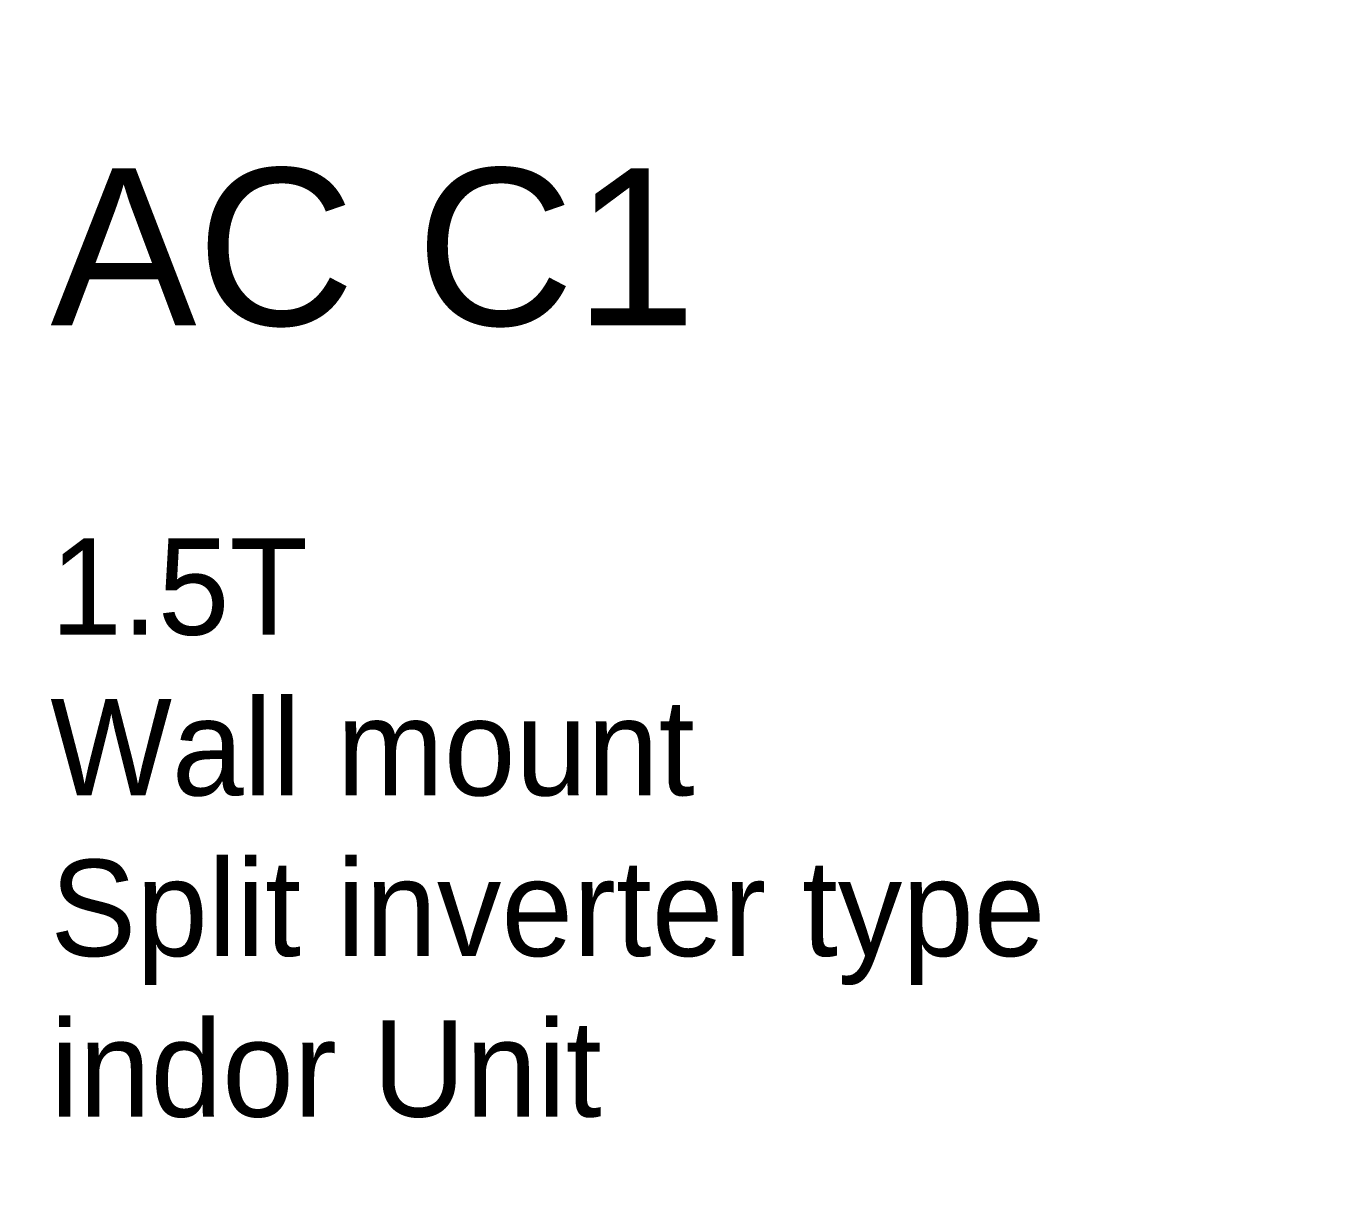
# Model space of a CAD drawing. Header units: inches. Extents: x 28835 to 36795, y -18828 to -9750.
# Drawn here: x 36338.78 to 36372.16, y -13629.59 to -13599.7 of the extents above; entities that cross this region are included whole.
import ezdxf

# ---------------------------------------------------------------- set-up
doc = ezdxf.new("R2010")
doc.units = ezdxf.units.IN
doc.header["$LTSCALE"] = 12
doc.header["$MEASUREMENT"] = 0
doc.layers.add('AC', color=7, linetype='Continuous')
doc.layers.add('dimention', color=5, linetype='Continuous', lineweight=9)
doc.layers.add('Text', color=7, linetype='Continuous', lineweight=5)
doc.styles.add('Times', font='GOTHIC.TTF')
doc.styles.add('TLA', font='arial.ttf')
doc.dimstyles.new('D75', dxfattribs={"dimtxt": 7, "dimasz": 7, "dimexe": 8, "dimexo": 24, "dimgap": 1, "dimtad": 1, "dimdec": 1, "dimzin": 3, "dimdsep": 46, "dimlunit": 4, "dimtxsty": 'Times', "dimblk": 'OBLIQUE', "dimcen": 0, "dimdle": 5, "dimaunit": 1, "dimadec": 3, "dimazin": 0, "dimtfac": 1, "dimtdec": 1, "dimtix": 1, "dimtofl": 0, "dimtmove": 1, "dimatfit": 0, "dimldrblk": 'OBLIQUE', "dimfxl": 1, "dimfxlon": 1, "dimtolj": 1, "dimtzin": 0, "dimarcsym": 0})

# ---------------------------------------------------------------- blocks, each defined once
blk = doc.blocks.new('_Oblique')
at = {"color": 0, "linetype": 'ByBlock', "lineweight": -2}
blk.add_line((-0.5, -0.5), (0.5, 0.5), dxfattribs=at)
blk = doc.blocks.new('*D1274')
at = {"layer": 'Defpoints', "color": 0, "ltscale": 12, "transparency": 16777216}
for p in [(36716.899, -13552.257), (36302.878, -13708.257), (36716.899, -13803.068)]:
    blk.add_point(p, dxfattribs=at)
at = {"layer": 'dimention', "color": 0, "lineweight": -2, "ltscale": 12, "transparency": 16777216}
for p, q in [((36302.878, -13802.068), (36302.878, -13811.068)), ((36716.899, -13802.068), (36716.899, -13811.068)), ((36297.878, -13803.068), (36721.899, -13803.068))]:
    blk.add_line(p, q, dxfattribs=at)
at = {"layer": 'dimention', "color": 0, "lineweight": -2, "ltscale": 12, "transparency": 16777216, "xscale": 7, "yscale": 7, "zscale": 7, "rotation": 180}
blk.add_blockref('_Oblique', (36302.878, -13803.068), dxfattribs=at)
at = {"layer": 'dimention', "color": 0, "lineweight": -2, "ltscale": 12, "transparency": 16777216, "xscale": 7, "yscale": 7, "zscale": 7}
blk.add_blockref('_Oblique', (36716.899, -13803.068), dxfattribs=at)
at = {"layer": 'dimention', "color": 0, "ltscale": 12, "transparency": 16777216, "insert": (36509.889, -13798.392), "char_height": 7, "attachment_point": 5, "style": 'Times'}
blk.add_mtext('\\A1;34\'-6"', dxfattribs=at)

msp = doc.modelspace()

# ---------------------------------------------------------------- texts
at = {"layer": 'AC', "color": 5, "ltscale": 500, "insert": (36339.388, -13612.704), "char_height": 2.44654, "width": 44.04465, "attachment_point": 1}
msp.add_mtext('1.5T\\PWall mount\\PSplit inverter type\\Pindor Unit ', dxfattribs=at)
at = {"layer": 'Text', "insert": (36339.388, -13603.308), "char_height": 3.9873, "width": 29.46052, "attachment_point": 1, "style": 'TLA'}
msp.add_mtext('{\\C5;AC C1}', dxfattribs=at)

# ---------------------------------------------------------------- dimensions: what is measured, and where the dimension line sits
at = {"layer": 'dimention', "ltscale": 12}
dim = msp.add_linear_dim(base=(36716.899, -13803.068), p1=(36302.878, -13708.257), p2=(36716.899, -13552.257), dimstyle='D75', dxfattribs=at)
dim.commit()
dim.dimension.update_dxf_attribs({"geometry": '*D1274', "text_midpoint": (36509.889, -13798.392)})

doc.saveas('drawing.dxf')
